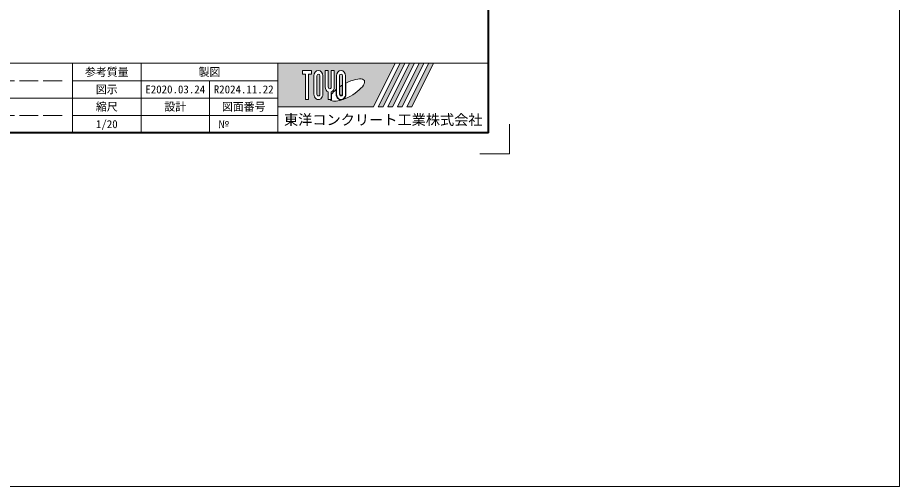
# Model space of a CAD drawing. Units: millimetres, scale not verified. Extents: x 88303 to 103503, y -4520 to 5263.
# Drawn here: x 99317 to 103503, y -4520 to -2295 of the extents above; entities that cross this region are included whole.
import ezdxf
from ezdxf.enums import TextEntityAlignment as Align

# ---------------------------------------------------------------- set-up
doc = ezdxf.new("R2010")
doc.units = ezdxf.units.MM
doc.header["$LTSCALE"] = 15
doc.linetypes.add('DASHED', pattern=[7.5, 6, -1.5])
for name, color, linetype, lineweight in [('Defpoints_3', 7, 'Continuous', 13), ('図枠', 7, 'Continuous', 5), ('枠', 5, 'Continuous', 20)]:
    doc.layers.add(name, color=color, linetype=linetype, lineweight=lineweight)
doc.styles.add('ＭＳ ゴシック', font='')
doc.styles.get('ＭＳ ゴシック').set_extended_font_data('MS Gothic')

msp = doc.modelspace()

# ---------------------------------------------------------------- hatches: boundary and pattern name
at = {"layer": '図枠'}
h = msp.add_hatch(color=256, dxfattribs=at)
h.paths.add_polyline_path([(100553.12, -2511.87), (100553.12, -2718.12), (101006.87, -2718.12), (101110, -2511.87)])
edge = h.paths.add_edge_path(flags=16)
edge.add_ellipse((100882.57, -2638.83), major_axis=(80.81, 45.23), ratio=0.3471473, start_angle=-144.31122, end_angle=72.1899, ccw=False)
edge.add_ellipse((100852.65, -2658.36), major_axis=(0, 27.5), ratio=0.8463542, start_angle=-160.70346, end_angle=-90)
edge.add_line((100875.92, -2658.36), (100875.92, -2605.94))
edge = h.paths.add_edge_path(flags=16)
edge.add_ellipse((100852.65, -2571.63), major_axis=(0, 25.38), ratio=0.8463542, start_angle=-90, end_angle=90, ccw=False)
edge.add_line((100874.13, -2571.63), (100874.13, -2658.36))
edge.add_ellipse((100852.65, -2658.36), major_axis=(0, 25.38), ratio=0.8463542, start_angle=90, end_angle=-90, ccw=False)
edge.add_line((100831.16, -2658.36), (100831.16, -2571.63))
edge = h.paths.add_edge_path(flags=16)
edge.add_line((100859.81, -2571.63), (100859.81, -2658.36))
edge.add_ellipse((100852.65, -2658.36), major_axis=(0, 8.46), ratio=0.8463542, start_angle=90, end_angle=-90, ccw=False)
edge.add_line((100845.49, -2658.36), (100845.49, -2571.63))
edge.add_ellipse((100852.65, -2571.63), major_axis=(0, 8.46), ratio=0.8463542, start_angle=-90, end_angle=90, ccw=False)
edge = h.paths.add_edge_path(flags=16)
edge.add_line((100858.02, -2615.96), (100858.02, -2658.36))
edge.add_ellipse((100852.65, -2658.36), major_axis=(0, 6.35), ratio=0.8463542, start_angle=90, end_angle=-90, ccw=False)
edge.add_line((100847.28, -2658.36), (100847.28, -2622.9))
edge.add_ellipse((100882.57, -2638.83), major_axis=(80.81, 45.23), ratio=0.3471473, start_angle=107.79174, end_angle=126.47132, ccw=False)
edge = h.paths.add_edge_path(flags=16)
edge.add_line((100820.42, -2546.24), (100820.42, -2623.99))
edge.add_ellipse((100798.94, -2623.99), major_axis=(0, 25.38), ratio=0.8463542, start_angle=-163.34117, end_angle=-90, ccw=False)
edge.add_line((100806.1, -2647.92), (100806.1, -2683.74))
edge.add_line((100806.1, -2683.74), (100791.78, -2683.74))
edge.add_line((100791.78, -2683.74), (100791.78, -2647.92))
edge.add_ellipse((100798.94, -2623.99), major_axis=(0, 25.38), ratio=0.8463542, start_angle=90, end_angle=163.34117, ccw=False)
edge.add_line((100777.45, -2623.99), (100777.45, -2546.24))
edge.add_line((100777.45, -2546.24), (100791.78, -2546.24))
edge.add_line((100791.78, -2546.24), (100791.78, -2623.99))
edge.add_ellipse((100798.94, -2623.99), major_axis=(0, 8.46), ratio=0.8463542, start_angle=90, end_angle=-90)
edge.add_line((100806.1, -2623.99), (100806.1, -2546.24))
edge.add_line((100806.1, -2546.24), (100820.42, -2546.24))
edge = h.paths.add_edge_path(flags=16)
edge.add_line((100829.37, -2636.47), (100829.37, -2658.36))
edge.add_ellipse((100852.65, -2658.36), major_axis=(0, 27.5), ratio=0.8463542, start_angle=90, end_angle=-171.54427)
edge.add_ellipse((100882.57, -2638.83), major_axis=(80.81, 45.23), ratio=0.3471473, start_angle=-178.64954, end_angle=-148.29244, ccw=False)
edge.add_line((100803.01, -2685.86), (100807.89, -2685.86))
edge.add_line((100807.89, -2685.86), (100807.89, -2659.05))
edge.add_ellipse((100882.57, -2638.83), major_axis=(80.81, 45.23), ratio=0.3471473, start_angle=148.21912, end_angle=165.90812, ccw=False)
edge = h.paths.add_edge_path(flags=16)
edge.add_ellipse((100745.23, -2571.63), major_axis=(0, 25.38), ratio=0.8463542, start_angle=-90, end_angle=90, ccw=False)
edge.add_line((100766.71, -2571.63), (100766.71, -2658.36))
edge.add_ellipse((100745.23, -2658.36), major_axis=(0, 25.38), ratio=0.8463542, start_angle=90, end_angle=-90, ccw=False)
edge.add_line((100723.74, -2658.36), (100723.74, -2571.63))
edge = h.paths.add_edge_path(flags=16)
edge.add_line((100752.39, -2571.63), (100752.39, -2658.36))
edge.add_ellipse((100745.23, -2658.36), major_axis=(0, 8.46), ratio=0.8463542, start_angle=90, end_angle=-90, ccw=False)
edge.add_line((100738.06, -2658.36), (100738.06, -2571.63))
edge.add_ellipse((100745.23, -2571.63), major_axis=(0, 8.46), ratio=0.8463542, start_angle=-90, end_angle=90, ccw=False)
h.paths.add_polyline_path([(100713, -2546.24), (100713, -2563.17), (100698.68, -2563.17), (100698.68, -2683.74), (100684.35, -2683.74), (100684.35, -2563.17), (100670.03, -2563.17), (100670.03, -2546.24)], flags=16)
for points in [[(101029.56, -2718.12), (101052.25, -2718.12), (101155.37, -2511.87), (101132.69, -2511.87)], [(101200.75, -2511.87), (101178.06, -2511.87), (101074.94, -2718.12), (101097.62, -2718.12)], [(101246.12, -2511.87), (101223.44, -2511.87), (101120.31, -2718.12), (101143, -2718.12)], [(101291.5, -2511.87), (101268.81, -2511.87), (101165.69, -2718.12), (101188.37, -2718.12)]]:
    msp.add_hatch(color=256, dxfattribs=at).paths.add_polyline_path(points)

# ---------------------------------------------------------------- linework, layer by layer
at = {"layer": 'Defpoints_3'}
for p, q in [((101653.12, -2800.45), (101653.12, -2941.87)), ((101653.12, -2941.87), (101511.7, -2941.87))]:
    msp.add_line(p, q, dxfattribs=at)
at = {"layer": '図枠', "lineweight": 40}
for q in [(101553.12, 2658.13), (97853.12, -2841.87)]:
    msp.add_line((101553.12, -2841.87), q, dxfattribs=at)
at = {"layer": '図枠', "lineweight": 13}
for p, q in [((101553.12, -2511.87), (97853.12, -2511.87)), ((99578.12, -2841.87), (99578.12, -2511.87)), ((99903.12, -2841.87), (99903.12, -2511.87)), ((100553.12, -2841.87), (100553.12, -2511.87)), ((100553.12, -2594.37), (99578.12, -2594.37)), ((100228.12, -2841.87), (100228.12, -2594.37)), ((100553.12, -2676.87), (97853.12, -2676.87)), ((100553.12, -2759.37), (99578.12, -2759.37))]:
    msp.add_line(p, q, dxfattribs=at)
at = {"layer": '図枠'}
for p, q in [((100553.12, -2511.87), (101110, -2511.87)), ((100670.03, -2546.24), (100670.03, -2563.17)), ((100670.03, -2546.24), (100713, -2546.24)), ((100713, -2546.24), (100713, -2563.17)), ((100777.45, -2546.24), (100791.78, -2546.24)), ((100777.45, -2623.99), (100777.45, -2546.24)), ((100791.78, -2546.24), (100791.78, -2623.99)), ((100806.1, -2546.24), (100820.42, -2546.24)), ((100806.1, -2623.99), (100806.1, -2546.24)), ((100820.42, -2546.24), (100820.42, -2623.99)), ((101110, -2511.87), (101006.87, -2718.12)), ((101132.69, -2511.87), (101029.56, -2718.12)), ((101155.37, -2511.87), (101052.25, -2718.12)), ((101178.06, -2511.87), (101074.94, -2718.12)), ((101200.75, -2511.87), (101097.62, -2718.12)), ((101223.44, -2511.87), (101120.31, -2718.12)), ((101132.69, -2511.87), (101155.37, -2511.87)), ((101246.12, -2511.87), (101143, -2718.12)), ((101268.81, -2511.87), (101165.69, -2718.12)), ((101178.06, -2511.87), (101200.75, -2511.87)), ((101291.5, -2511.87), (101188.37, -2718.12)), ((101223.44, -2511.87), (101246.12, -2511.87)), ((101268.81, -2511.87), (101291.5, -2511.87)), ((100684.35, -2563.17), (100670.03, -2563.17)), ((100684.35, -2563.17), (100684.35, -2683.74)), ((100698.68, -2563.17), (100698.68, -2683.74)), ((100713, -2563.17), (100698.68, -2563.17)), ((100723.74, -2571.63), (100723.74, -2658.36)), ((100738.06, -2658.36), (100738.06, -2571.63)), ((100752.39, -2571.63), (100752.39, -2658.36)), ((100766.71, -2658.36), (100766.71, -2571.63)), ((100831.16, -2571.63), (100831.16, -2658.36)), ((100845.49, -2658.36), (100845.49, -2571.63)), ((100859.81, -2571.63), (100859.81, -2658.36)), ((100874.13, -2658.36), (100874.13, -2571.63)), ((100829.37, -2636.47), (100829.37, -2658.36)), ((100847.28, -2658.36), (100847.28, -2622.9)), ((100858.02, -2615.96), (100858.02, -2658.36)), ((100875.92, -2658.36), (100875.92, -2605.94)), ((100791.78, -2647.92), (100791.78, -2683.74)), ((100806.1, -2647.92), (100806.1, -2683.74)), ((100807.89, -2659.05), (100807.89, -2685.86)), ((100553.12, -2718.12), (101006.87, -2718.12)), ((100698.68, -2683.74), (100684.35, -2683.74)), ((100806.1, -2683.74), (100791.78, -2683.74)), ((100803.01, -2685.86), (100807.89, -2685.86)), ((101029.56, -2718.12), (101052.25, -2718.12)), ((101074.94, -2718.12), (101097.62, -2718.12)), ((101120.31, -2718.12), (101143, -2718.12)), ((101165.69, -2718.12), (101188.37, -2718.12))]:
    msp.add_line(p, q, dxfattribs=at)
at = {"layer": '図枠', "linetype": 'DASHED', "lineweight": 9}
for p, q in [((99528.12, -2594.37), (98228.12, -2594.37)), ((99528.12, -2759.37), (98228.12, -2759.37))]:
    msp.add_line(p, q, dxfattribs=at)
at = {"layer": '図枠'}
for centre, major_axis, ratio, start_param, end_param in [((100745.23, -2571.63), (0, 25.38), 0.846354, 4.712389, 7.8539816), ((100852.65, -2571.63), (0, 25.38), 0.846354, 4.712389, 7.8539816), ((100745.23, -2571.63), (0, 8.46), 0.846354, 4.712389, 7.8539816), ((100852.65, -2571.63), (0, 8.46), 0.846354, 4.712389, 7.8539816), ((100882.57, -2638.83), (80.81, 45.23), 0.347147, 4.2621853, 7.7429163), ((100798.94, -2623.99), (0, 25.38), 0.846354, 1.5707963, 2.8017557), ((100798.94, -2623.99), (0, 8.46), 0.846354, 1.5707963, 4.712389), ((100798.94, -2623.99), (0, 25.38), 0.846354, 3.4814296, 4.712389), ((100882.57, -2638.83), (80.81, 45.23), 0.347147, 2.0815197, 2.5155126), ((100882.57, -2638.83), (80.81, 45.23), 0.347147, 1.6817405, 1.8219833), ((100745.23, -2658.36), (0, 25.38), 0.846354, 1.5707963, 4.712389), ((100745.23, -2658.36), (0, 8.46), 0.846354, 1.5707963, 4.712389), ((100852.65, -2658.36), (0, 27.5), 0.846354, 1.5707963, 3.3154679), ((100852.65, -2658.36), (0, 25.38), 0.846354, 1.5707963, 4.712389), ((100852.65, -2658.36), (0, 8.46), 0.846354, 1.5707963, 4.712389), ((100852.65, -2658.36), (0, 6.35), 0.846354, 1.5707963, 4.712389), ((100852.65, -2658.36), (0, 27.5), 0.846354, 3.5338438, 4.712389), ((100882.57, -2638.83), (80.81, 45.23), 0.347147, 3.2093975, 4.2004451)]:
    msp.add_ellipse(centre, major_axis=major_axis, ratio=ratio, start_param=start_param, end_param=end_param, dxfattribs=at)
at = {"layer": '枠'}
for p, q in [((103503.12, -4520.17), (103503.12, 5263.01)), ((88303.12, -4520.17), (103503.12, -4520.17))]:
    msp.add_line(p, q, dxfattribs=at)

# ---------------------------------------------------------------- texts
at = {"layer": '図枠', "style": 'ＭＳ ゴシック'}
for s, height, p in [('参考質量', 37.98, (99740.62, -2553.12)), ('製図', 37.98, (100228.12, -2553.12)), ('図示', 37.98, (99740.62, -2635.62)), ('E2020.03.24', 37.98, (100065.62, -2635.62)), ('R2024.11.22', 37.98, (100390.62, -2635.62)), ('縮尺', 37.98, (99740.62, -2718.12)), ('設計', 37.98, (100065.62, -2718.12)), ('図面番号', 37.98, (100390.62, -2718.12)), ('東洋コンクリート工業株式会社', 49.37, (101053.12, -2779.99)), ('1/20', 37.98, (99740.62, -2800.62)), ('№', 37.98, (100294.89, -2800.62))]:
    msp.add_text(s, height=height, dxfattribs=at).set_placement(p, align=Align.MIDDLE_CENTER)

doc.saveas('drawing.dxf')
